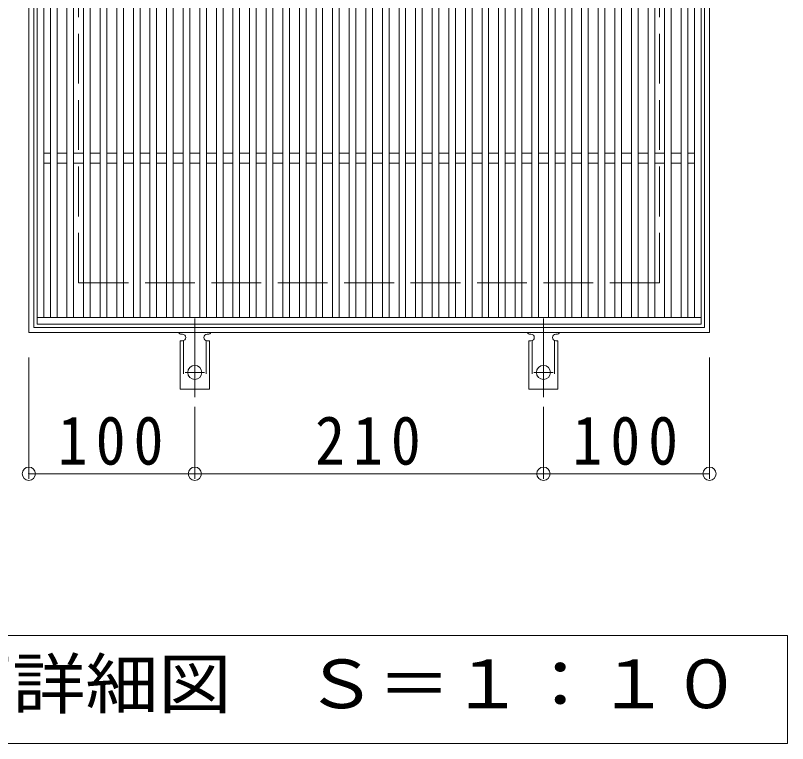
# Model space of a CAD drawing. Units: millimetres at full size, sheet at 1:10. Extents: x -1626 to 1681, y -1379 to 1282.
# Drawn here: x -203.1 to 262, y 404.8 to 843.3 of the extents above; entities that cross this region are included whole.
import ezdxf
from ezdxf.enums import TextEntityAlignment as Align

# ---------------------------------------------------------------- set-up
doc = ezdxf.new("R2010")
doc.units = ezdxf.units.MM
doc.header["$LTSCALE"] = 10
doc.header["$PDMODE"] = 32
doc.header["$PDSIZE"] = 8
for name, pattern in [('CHAIN2', [12, 9, -1, 1, -1]), ('DASHED2', [3, 2, -1]), ('DASHED3', [4, 3, -1])]:
    doc.linetypes.add(name, pattern=pattern)
for name, color, linetype, lineweight in [('C-1', 2, 'Continuous', 9), ('C-2', 3, 'Continuous', 9), ('C-4', 7, 'Continuous', 9), ('C-5', 7, 'Continuous', 9), ('C-A', 3, 'Continuous', 9)]:
    doc.layers.add(name, color=color, linetype=linetype, lineweight=lineweight)
doc.styles.add('ＭＳ ゴシック', font='')
doc.styles.get('ＭＳ ゴシック').set_extended_font_data('MS Gothic')

msp = doc.modelspace()

# ---------------------------------------------------------------- linework, layer by layer
at = {"layer": 'C-1'}
for p, q in [((-195.06, 652.32), (-195.06, 1062.32)), ((-192.06, 655.32), (-192.06, 1059.32))]:
    msp.add_line(p, q, dxfattribs=at)
at = {"layer": 'C-1', "linetype": 'DASHED3'}
for p, q in [((-165.06, 1032.32), (-165.06, 682.32)), ((184.94, 1032.32), (184.94, 682.32)), ((184.94, 682.32), (-165.06, 682.32))]:
    msp.add_line(p, q, dxfattribs=at)
at = {"layer": 'C-1'}
for points in [[(214.94, 1062.32), (214.94, 652.32), (-195.06, 652.32)], [(211.94, 1059.32), (211.94, 655.32), (-192.06, 655.32)]]:
    msp.add_lwpolyline(points, dxfattribs=at)
at = {"layer": 'C-2'}
for p, q in [((-190.06, 1057.32), (-190.06, 657.32)), ((209.94, 657.32), (209.94, 1057.32)), ((-186.06, 1053.32), (-186.06, 661.32)), ((-182.06, 1053.32), (-182.06, 661.32)), ((-178.06, 1053.32), (-178.06, 661.32)), ((-172.06, 1053.32), (-172.06, 661.32)), ((-168.06, 1053.32), (-168.06, 661.32)), ((-162.06, 1053.32), (-162.06, 661.32)), ((-158.06, 1053.32), (-158.06, 661.32)), ((-152.06, 1053.32), (-152.06, 661.32)), ((-148.06, 1053.32), (-148.06, 661.32)), ((-142.06, 1053.32), (-142.06, 661.32)), ((-138.06, 1053.32), (-138.06, 661.32)), ((-132.06, 1053.32), (-132.06, 661.32)), ((-128.06, 1053.32), (-128.06, 661.32)), ((-122.06, 1053.32), (-122.06, 661.32)), ((-118.06, 1053.32), (-118.06, 661.32)), ((-112.06, 1053.32), (-112.06, 661.32)), ((-108.06, 1053.32), (-108.06, 661.32)), ((-102.06, 1053.32), (-102.06, 661.32)), ((-98.06, 1053.32), (-98.06, 661.32)), ((-92.06, 1053.32), (-92.06, 661.32)), ((-88.06, 1053.32), (-88.06, 661.32)), ((-82.06, 1053.32), (-82.06, 661.32)), ((-78.06, 1053.32), (-78.06, 661.32)), ((-72.06, 1053.32), (-72.06, 661.32)), ((-68.06, 1053.32), (-68.06, 661.32)), ((-62.06, 1053.32), (-62.06, 661.32)), ((-58.06, 1053.32), (-58.06, 661.32)), ((-52.06, 1053.32), (-52.06, 661.32)), ((-48.06, 1053.32), (-48.06, 661.32)), ((-42.06, 1053.32), (-42.06, 661.32)), ((-38.06, 1053.32), (-38.06, 661.32)), ((-32.06, 1053.32), (-32.06, 661.32)), ((-28.06, 1053.32), (-28.06, 661.32)), ((-22.06, 1053.32), (-22.06, 661.32)), ((-18.06, 1053.32), (-18.06, 661.32)), ((-12.06, 1053.32), (-12.06, 661.32)), ((-8.06, 1053.32), (-8.06, 661.32)), ((-2.06, 1053.32), (-2.06, 661.32)), ((1.94, 1053.32), (1.94, 661.32)), ((7.94, 1053.32), (7.94, 661.32)), ((11.94, 1053.32), (11.94, 661.32)), ((17.94, 1053.32), (17.94, 661.32)), ((21.94, 1053.32), (21.94, 661.32)), ((27.94, 1053.32), (27.94, 661.32)), ((31.94, 1053.32), (31.94, 661.32)), ((37.94, 1053.32), (37.94, 661.32)), ((41.94, 1053.32), (41.94, 661.32)), ((47.94, 1053.32), (47.94, 661.32)), ((51.94, 1053.32), (51.94, 661.32)), ((57.94, 1053.32), (57.94, 661.32)), ((61.94, 1053.32), (61.94, 661.32)), ((67.94, 1053.32), (67.94, 661.32)), ((71.94, 1053.32), (71.94, 661.32)), ((77.94, 1053.32), (77.94, 661.32)), ((81.94, 1053.32), (81.94, 661.32)), ((87.94, 1053.32), (87.94, 661.32)), ((91.94, 1053.32), (91.94, 661.32)), ((97.94, 1053.32), (97.94, 661.32)), ((101.94, 1053.32), (101.94, 661.32)), ((107.94, 1053.32), (107.94, 661.32)), ((111.94, 1053.32), (111.94, 661.32)), ((117.94, 1053.32), (117.94, 661.32)), ((121.94, 1053.32), (121.94, 661.32)), ((127.94, 1053.32), (127.94, 661.32)), ((131.94, 1053.32), (131.94, 661.32)), ((137.94, 1053.32), (137.94, 661.32)), ((141.94, 1053.32), (141.94, 661.32)), ((147.94, 1053.32), (147.94, 661.32)), ((151.94, 1053.32), (151.94, 661.32)), ((157.94, 1053.32), (157.94, 661.32)), ((161.94, 1053.32), (161.94, 661.32)), ((167.94, 1053.32), (167.94, 661.32)), ((171.94, 1053.32), (171.94, 661.32)), ((177.94, 1053.32), (177.94, 661.32)), ((181.94, 1053.32), (181.94, 661.32)), ((187.94, 1053.32), (187.94, 661.32)), ((191.94, 1053.32), (191.94, 661.32)), ((197.94, 1053.32), (197.94, 661.32)), ((201.94, 1053.32), (201.94, 661.32)), ((205.94, 661.32), (205.94, 1053.32)), ((-182.06, 760.32), (-186.06, 760.32)), ((-172.06, 760.32), (-178.06, 760.32)), ((-162.06, 760.32), (-168.06, 760.32)), ((-152.06, 760.32), (-158.06, 760.32)), ((-142.06, 760.32), (-148.06, 760.32)), ((-132.06, 760.32), (-138.06, 760.32)), ((-122.06, 760.32), (-128.06, 760.32)), ((-112.06, 760.32), (-118.06, 760.32)), ((-102.06, 760.32), (-108.06, 760.32)), ((-92.06, 760.32), (-98.06, 760.32)), ((-82.06, 760.32), (-88.06, 760.32)), ((-72.06, 760.32), (-78.06, 760.32)), ((-62.06, 760.32), (-68.06, 760.32)), ((-52.06, 760.32), (-58.06, 760.32)), ((-42.06, 760.32), (-48.06, 760.32)), ((-32.06, 760.32), (-38.06, 760.32)), ((-22.06, 760.32), (-28.06, 760.32)), ((-12.06, 760.32), (-18.06, 760.32)), ((-2.06, 760.32), (-8.06, 760.32)), ((7.94, 760.32), (1.94, 760.32)), ((17.94, 760.32), (11.94, 760.32)), ((27.94, 760.32), (21.94, 760.32)), ((37.94, 760.32), (31.94, 760.32)), ((47.94, 760.32), (41.94, 760.32)), ((57.94, 760.32), (51.94, 760.32)), ((67.94, 760.32), (61.94, 760.32)), ((77.94, 760.32), (71.94, 760.32)), ((87.94, 760.32), (81.94, 760.32)), ((97.94, 760.32), (91.94, 760.32)), ((107.94, 760.32), (101.94, 760.32)), ((117.94, 760.32), (111.94, 760.32)), ((127.94, 760.32), (121.94, 760.32)), ((137.94, 760.32), (131.94, 760.32)), ((147.94, 760.32), (141.94, 760.32)), ((157.94, 760.32), (151.94, 760.32)), ((167.94, 760.32), (161.94, 760.32)), ((177.94, 760.32), (171.94, 760.32)), ((187.94, 760.32), (181.94, 760.32)), ((197.94, 760.32), (191.94, 760.32)), ((205.94, 760.32), (201.94, 760.32)), ((-182.06, 754.32), (-186.06, 754.32)), ((-172.06, 754.32), (-178.06, 754.32)), ((-162.06, 754.32), (-168.06, 754.32)), ((-152.06, 754.32), (-158.06, 754.32)), ((-142.06, 754.32), (-148.06, 754.32)), ((-132.06, 754.32), (-138.06, 754.32)), ((-122.06, 754.32), (-128.06, 754.32)), ((-112.06, 754.32), (-118.06, 754.32)), ((-102.06, 754.32), (-108.06, 754.32)), ((-92.06, 754.32), (-98.06, 754.32)), ((-82.06, 754.32), (-88.06, 754.32)), ((-72.06, 754.32), (-78.06, 754.32)), ((-62.06, 754.32), (-68.06, 754.32)), ((-52.06, 754.32), (-58.06, 754.32)), ((-42.06, 754.32), (-48.06, 754.32)), ((-32.06, 754.32), (-38.06, 754.32)), ((-22.06, 754.32), (-28.06, 754.32)), ((-12.06, 754.32), (-18.06, 754.32)), ((-2.06, 754.32), (-8.06, 754.32)), ((7.94, 754.32), (1.94, 754.32)), ((17.94, 754.32), (11.94, 754.32)), ((27.94, 754.32), (21.94, 754.32)), ((37.94, 754.32), (31.94, 754.32)), ((47.94, 754.32), (41.94, 754.32)), ((57.94, 754.32), (51.94, 754.32)), ((67.94, 754.32), (61.94, 754.32)), ((77.94, 754.32), (71.94, 754.32)), ((87.94, 754.32), (81.94, 754.32)), ((97.94, 754.32), (91.94, 754.32)), ((107.94, 754.32), (101.94, 754.32)), ((117.94, 754.32), (111.94, 754.32)), ((127.94, 754.32), (121.94, 754.32)), ((137.94, 754.32), (131.94, 754.32)), ((147.94, 754.32), (141.94, 754.32)), ((157.94, 754.32), (151.94, 754.32)), ((167.94, 754.32), (161.94, 754.32)), ((177.94, 754.32), (171.94, 754.32)), ((187.94, 754.32), (181.94, 754.32)), ((197.94, 754.32), (191.94, 754.32)), ((205.94, 754.32), (201.94, 754.32)), ((-190.06, 661.32), (209.94, 661.32)), ((-190.06, 657.32), (209.94, 657.32))]:
    msp.add_line(p, q, dxfattribs=at)
at = {"layer": 'C-4'}
for p, q in [((-195.06, 637.32), (-195.06, 564.32)), ((214.94, 637.32), (214.94, 564.32)), ((-95.06, 607.6), (-95.06, 564.32)), ((114.94, 607.6), (114.94, 564.32)), ((-195.06, 567.32), (-95.06, 567.32)), ((-95.06, 567.32), (114.94, 567.32)), ((114.94, 567.32), (214.94, 567.32))]:
    msp.add_line(p, q, dxfattribs=at)
for p in [(-195.06, 567.32), (-95.06, 567.32), (114.94, 567.32), (214.94, 567.32)]:
    msp.add_point(p, dxfattribs=at)
at = {"layer": 'C-5'}
msp.add_lwpolyline([(-313.02, 404.83), (-313.02, 469.83), (261.98, 469.83), (261.98, 404.83)], close=True, dxfattribs=at)
at = {"layer": 'C-A', "color": 7, "linetype": 'CHAIN2'}
for p, q in [((-95.06, 660.79), (-95.06, 613.39)), ((114.94, 660.79), (114.94, 613.39)), ((-100.83, 628.32), (-89.28, 628.32)), ((109.17, 628.32), (120.72, 628.32))]:
    msp.add_line(p, q, dxfattribs=at)
at = {"layer": 'C-A'}
for p, q in [((-103.06, 651.32), (-102.56, 651.32)), ((-87.56, 651.32), (-87.05, 651.32)), ((106.94, 651.32), (107.44, 651.32)), ((122.44, 651.32), (122.95, 651.32)), ((-103.81, 647.32), (-102.56, 647.32)), ((-103.81, 647.32), (-103.81, 618.32)), ((-86.31, 647.32), (-87.56, 647.32)), ((-86.31, 647.32), (-86.31, 618.32)), ((106.19, 647.32), (107.44, 647.32)), ((106.19, 647.32), (106.19, 618.32)), ((123.69, 647.32), (122.44, 647.32)), ((123.69, 647.32), (123.69, 618.32)), ((-86.31, 618.32), (-103.81, 618.32)), ((123.69, 618.32), (106.19, 618.32))]:
    msp.add_line(p, q, dxfattribs=at)
at = {"layer": 'C-A', "linetype": 'DASHED2'}
for p, q in [((-101.81, 647.46), (-101.81, 618.32)), ((-88.31, 647.46), (-88.31, 618.32)), ((108.19, 647.46), (108.19, 618.32)), ((121.69, 647.46), (121.69, 618.32))]:
    msp.add_line(p, q, dxfattribs=at)
at = {"layer": 'C-A'}
for centre in [(-95.06, 628.32), (114.94, 628.32)]:
    msp.add_circle(centre, 4.25, dxfattribs=at)
for centre, start, end in [((-103.06, 653.32), 209.9995, 269.724), ((-102.56, 649.32), 270, 90), ((-87.56, 649.32), 90.1333, 270), ((-87.06, 653.32), 270.2416, 330.0007), ((106.94, 653.32), 209.9995, 269.724), ((107.44, 649.32), 270, 90), ((122.44, 649.32), 90.1333, 270), ((122.94, 653.32), 270.2416, 330.0007)]:
    msp.add_arc(centre, 2, start, end, dxfattribs=at)

# ---------------------------------------------------------------- texts
at = {"layer": 'C-4', "color": 2, "char_height": 29.33, "attachment_point": 7, "style": 'ＭＳ ゴシック'}
for s, insert in [('\\T1.27;\\W0.9;100', (-177.56, 572.32)), ('\\T1.27;\\W0.9;210', (-22.56, 572.32)), ('\\T1.27;\\W0.9;100', (132.44, 572.32))]:
    msp.add_mtext(s, dxfattribs=dict(at, insert=insert))
at = {"layer": 'C-5', "color": 2, "style": 'ＭＳ ゴシック', "width": 1.1}
msp.add_text('平面詳細図\u3000Ｓ＝１：１０', height=29.33, dxfattribs=at).set_placement((-293.02, 417.33), align=Align.BOTTOM_LEFT)

doc.saveas('drawing.dxf')
